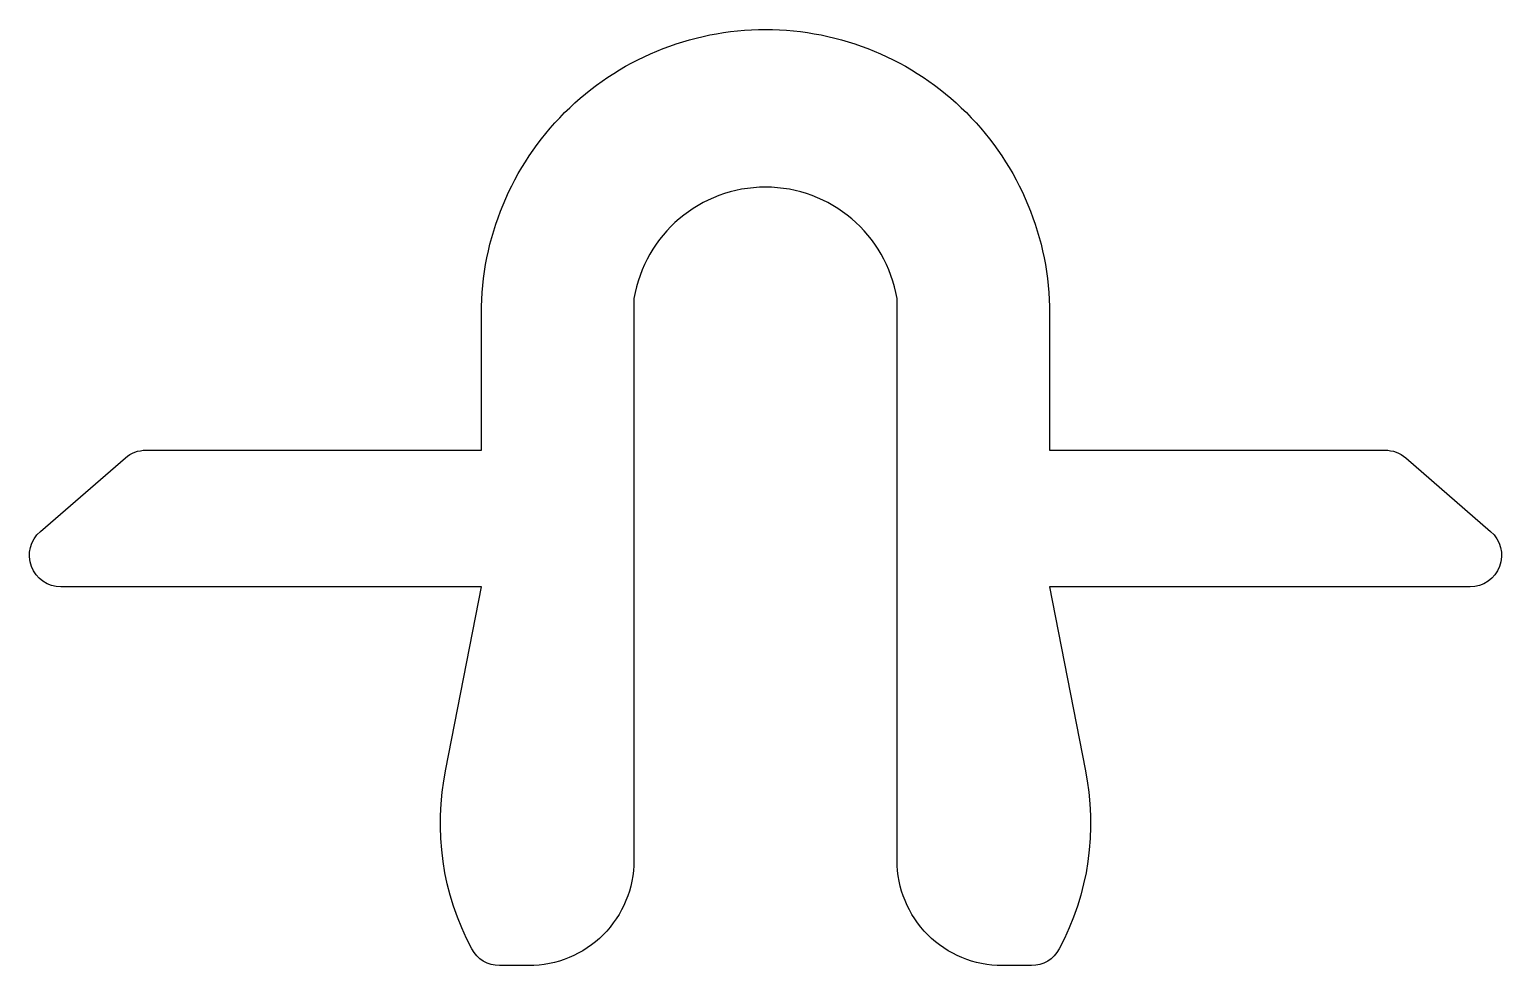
# Model space of a CAD drawing. Extents: x 471.4 to 485.4, y 243.2 to 252.1.
import ezdxf

# ---------------------------------------------------------------- set-up
doc = ezdxf.new("R2010")
doc.units = 0
doc.layers.add('ANA', color=220, linetype='CONTINUOUS')

msp = doc.modelspace()

# ---------------------------------------------------------------- linework, layer by layer
at = {"layer": 'ANA', "color": 0}
msp.add_lwpolyline([(484.297, 248.06, -0.180444), (484.494, 247.987), (485.301, 247.287, -0.694278), (485.105, 246.76), (481.109, 246.76), (481.446, 245.026, -0.175674), (481.201, 243.319, -0.27688), (480.937, 243.16), (480.659, 243.16, -0.414214), (479.659, 244.16), (479.659, 249.501, 0.366473), (478.409, 250.561, 0.366473), (477.159, 249.501), (477.159, 244.16, -0.414214), (476.159, 243.16), (475.881, 243.16, -0.27688), (475.617, 243.319, -0.175674), (475.372, 245.026), (475.709, 246.76), (471.713, 246.76, -0.694278), (471.517, 247.287), (472.325, 247.987, -0.180444), (472.521, 248.06), (475.709, 248.06), (475.709, 249.36, -0.414214), (478.409, 252.06, -0.414214), (481.109, 249.36), (481.109, 248.06)], format="xyb", close=True, dxfattribs=at)

doc.saveas('drawing.dxf')
